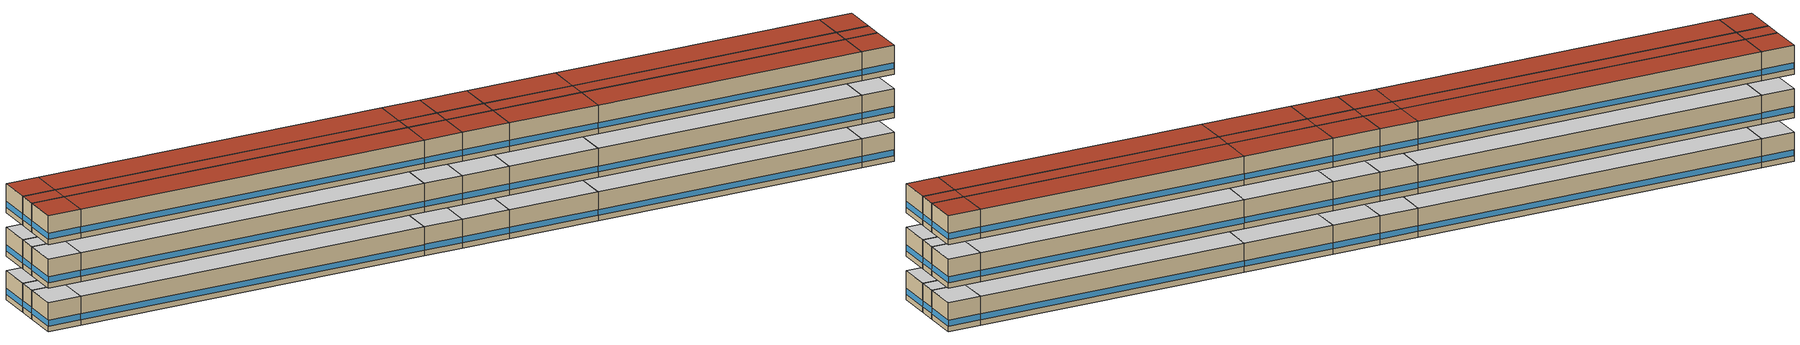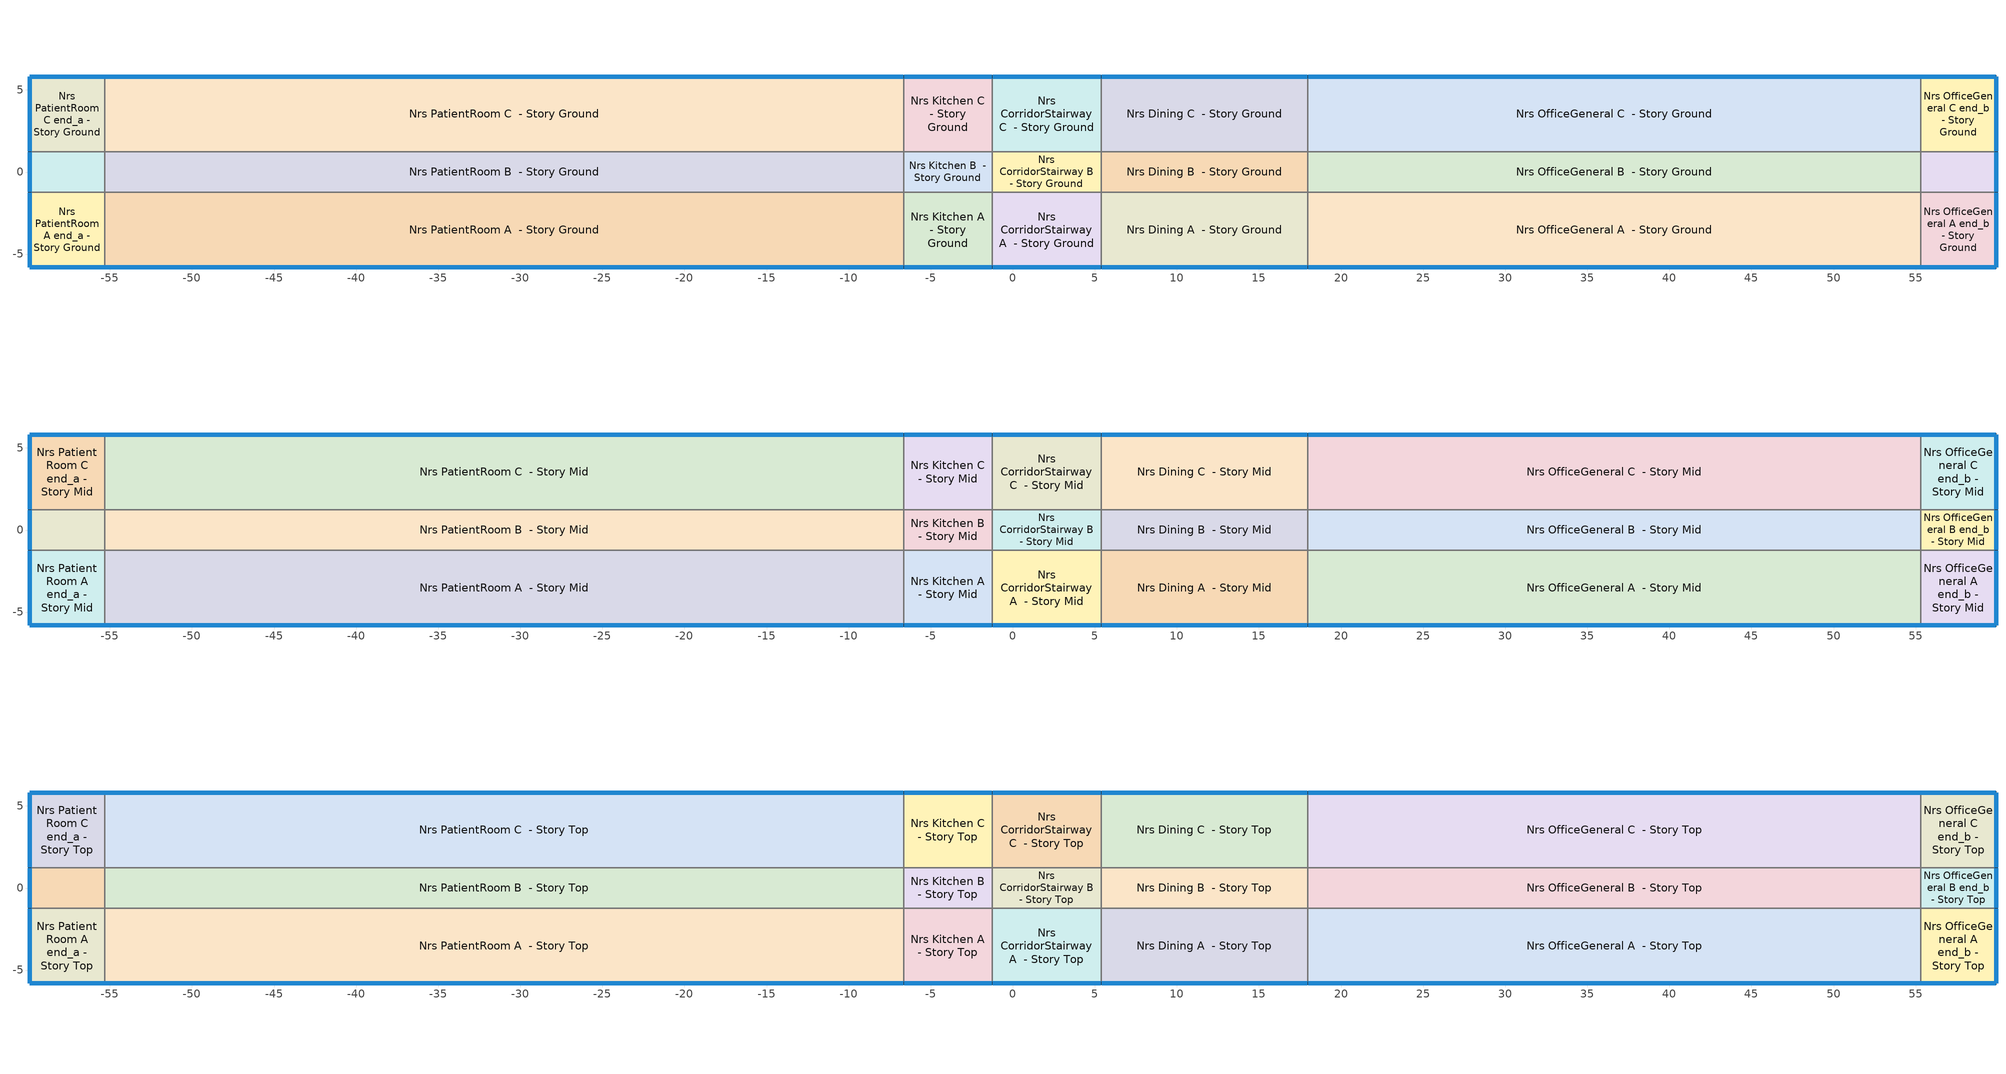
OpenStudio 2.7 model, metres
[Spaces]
Nrs PatientRoom A end_a - Story Ground
 floor ground: -59.89,-5.81 -59.89,-1.24 -55.32,-1.24 -55.32,-5.81 z0
 wall outside: -59.89,-1.24 -59.89,-5.81 -55.32,-5.81 z0:3.96
 wall to Nrs PatientRoom B end_a - Story Ground: -55.32,-1.24 -59.89,-1.24 z0:3.96
 wall to Nrs PatientRoom A  - Story Ground: -55.32,-5.81 -55.32,-1.24 z0:3.96
 window: -59.89,-1.27 -59.89,-5.79 / -59.87,-5.81 -55.35,-5.81 z0.76:1.56
 ceiling adiabatic: -55.32,-5.81 -55.32,-1.24 -59.89,-1.24 -59.89,-5.81 z3.96
Nrs PatientRoom B end_a - Story Ground
 floor ground: -59.89,-1.24 -59.89,1.24 -55.32,1.24 -55.32,-1.24 z0
 wall outside: -59.89,1.24 -59.89,-1.24 z0:3.96
 wall to Nrs PatientRoom C end_a - Story Ground: -55.32,1.24 -59.89,1.24 z0:3.96
 wall to Nrs PatientRoom B  - Story Ground: -55.32,-1.24 -55.32,1.24 z0:3.96
 window: -59.89,1.22 -59.89,-1.22 z0.76:1.57
 ceiling adiabatic: -55.32,-1.24 -55.32,1.24 -59.89,1.24 -59.89,-1.24 z3.96
Nrs PatientRoom C end_a - Story Ground
 floor ground: -59.89,1.24 -59.89,5.81 -55.32,5.81 -55.32,1.24 z0
 wall outside: -55.32,5.81 -59.89,5.81 -59.89,1.24 z0:3.96
 wall to Nrs PatientRoom C  - Story Ground: -55.32,1.24 -55.32,5.81 z0:3.96
 window: -55.35,5.81 -59.87,5.81 / -59.89,5.79 -59.89,1.27 z0.76:1.56
 ceiling adiabatic: -55.32,1.24 -55.32,5.81 -59.89,5.81 -59.89,1.24 z3.96
Nrs PatientRoom A  - Story Ground
 floor ground: -55.32,-5.81 -55.32,-1.24 -6.65,-1.24 -6.65,-5.81 z0
 wall outside: -55.32,-5.81 -6.65,-5.81 z0:3.96
 wall to Nrs PatientRoom B  - Story Ground: -6.65,-1.24 -55.32,-1.24 z0:3.96
 wall to Nrs Kitchen A  - Story Ground: -6.65,-5.81 -6.65,-1.24 z0:3.96
 window: -55.3,-5.81 -6.67,-5.81 z0.76:1.56
 ceiling adiabatic: -6.65,-5.81 -6.65,-1.24 -55.32,-1.24 -55.32,-5.81 z3.96
Nrs PatientRoom B  - Story Ground
 floor ground: -55.32,-1.24 -55.32,1.24 -6.65,1.24 -6.65,-1.24 z0
 wall to Nrs PatientRoom C  - Story Ground: -6.65,1.24 -55.32,1.24 z0:3.96
 wall to Nrs Kitchen B  - Story Ground: -6.65,-1.24 -6.65,1.24 z0:3.96
 ceiling adiabatic: -6.65,-1.24 -6.65,1.24 -55.32,1.24 -55.32,-1.24 z3.96
Nrs PatientRoom C  - Story Ground
 floor ground: -55.32,1.24 -55.32,5.81 -6.65,5.81 -6.65,1.24 z0
 wall outside: -6.65,5.81 -55.32,5.81 z0:3.96
 wall to Nrs Kitchen C  - Story Ground: -6.65,1.24 -6.65,5.81 z0:3.96
 window: -6.67,5.81 -55.3,5.81 z0.76:1.56
 ceiling adiabatic: -6.65,1.24 -6.65,5.81 -55.32,5.81 -55.32,1.24 z3.96
Nrs Kitchen A  - Story Ground
 floor ground: -6.65,-5.81 -6.65,-1.24 -1.26,-1.24 -1.26,-5.81 z0
 wall outside: -6.65,-5.81 -1.26,-5.81 z0:3.96
 wall to Nrs Kitchen B  - Story Ground: -1.26,-1.24 -6.65,-1.24 z0:3.96
 wall to Nrs CorridorStairway A  - Story Ground: -1.26,-5.81 -1.26,-1.24 z0:3.96
 window: -6.62,-5.81 -1.28,-5.81 z0.76:1.56
 ceiling adiabatic: -1.26,-5.81 -1.26,-1.24 -6.65,-1.24 -6.65,-5.81 z3.96
Nrs Kitchen B  - Story Ground
 floor ground: -6.65,-1.24 -6.65,1.24 -1.26,1.24 -1.26,-1.24 z0
 wall to Nrs Kitchen C  - Story Ground: -1.26,1.24 -6.65,1.24 z0:3.96
 wall to Nrs CorridorStairway B  - Story Ground: -1.26,-1.24 -1.26,1.24 z0:3.96
 ceiling adiabatic: -1.26,-1.24 -1.26,1.24 -6.65,1.24 -6.65,-1.24 z3.96
Nrs Kitchen C  - Story Ground
 floor ground: -6.65,1.24 -6.65,5.81 -1.26,5.81 -1.26,1.24 z0
 wall outside: -1.26,5.81 -6.65,5.81 z0:3.96
 wall to Nrs CorridorStairway C  - Story Ground: -1.26,1.24 -1.26,5.81 z0:3.96
 window: -1.28,5.81 -6.62,5.81 z0.76:1.56
 ceiling adiabatic: -1.26,1.24 -1.26,5.81 -6.65,5.81 -6.65,1.24 z3.96
Nrs CorridorStairway A  - Story Ground
 floor ground: -1.26,-5.81 -1.26,-1.24 5.39,-1.24 5.39,-5.81 z0
 wall outside: -1.26,-5.81 5.39,-5.81 z0:3.96
 wall to Nrs CorridorStairway B  - Story Ground: 5.39,-1.24 -1.26,-1.24 z0:3.96
 wall to Nrs Dining A  - Story Ground: 5.39,-5.81 5.39,-1.24 z0:3.96
 window: -1.23,-5.81 5.37,-5.81 z0.76:1.56
 ceiling adiabatic: 5.39,-5.81 5.39,-1.24 -1.26,-1.24 -1.26,-5.81 z3.96
Nrs CorridorStairway B  - Story Ground
 floor ground: -1.26,-1.24 -1.26,1.24 5.39,1.24 5.39,-1.24 z0
 wall to Nrs CorridorStairway C  - Story Ground: 5.39,1.24 -1.26,1.24 z0:3.96
 wall to Nrs Dining B  - Story Ground: 5.39,-1.24 5.39,1.24 z0:3.96
 ceiling adiabatic: 5.39,-1.24 5.39,1.24 -1.26,1.24 -1.26,-1.24 z3.96
Nrs CorridorStairway C  - Story Ground
 floor ground: -1.26,1.24 -1.26,5.81 5.39,5.81 5.39,1.24 z0
 wall outside: 5.39,5.81 -1.26,5.81 z0:3.96
 wall to Nrs Dining C  - Story Ground: 5.39,1.24 5.39,5.81 z0:3.96
 window: 5.37,5.81 -1.23,5.81 z0.76:1.56
 ceiling adiabatic: 5.39,1.24 5.39,5.81 -1.26,5.81 -1.26,1.24 z3.96
Nrs Dining A  - Story Ground
 floor ground: 5.39,-5.81 5.39,-1.24 17.97,-1.24 17.97,-5.81 z0
 wall outside: 5.39,-5.81 17.97,-5.81 z0:3.96
 wall to Nrs Dining B  - Story Ground: 17.97,-1.24 5.39,-1.24 z0:3.96
 wall to Nrs OfficeGeneral A  - Story Ground: 17.97,-5.81 17.97,-1.24 z0:3.96
 window: 5.42,-5.81 17.94,-5.81 z0.76:1.56
 ceiling adiabatic: 17.97,-5.81 17.97,-1.24 5.39,-1.24 5.39,-5.81 z3.96
Nrs Dining B  - Story Ground
 floor ground: 5.39,-1.24 5.39,1.24 17.97,1.24 17.97,-1.24 z0
 wall to Nrs Dining C  - Story Ground: 17.97,1.24 5.39,1.24 z0:3.96
 wall to Nrs OfficeGeneral B  - Story Ground: 17.97,-1.24 17.97,1.24 z0:3.96
 ceiling adiabatic: 17.97,-1.24 17.97,1.24 5.39,1.24 5.39,-1.24 z3.96
Nrs Dining C  - Story Ground
 floor ground: 5.39,1.24 5.39,5.81 17.97,5.81 17.97,1.24 z0
 wall outside: 17.97,5.81 5.39,5.81 z0:3.96
 wall to Nrs OfficeGeneral C  - Story Ground: 17.97,1.24 17.97,5.81 z0:3.96
 window: 17.94,5.81 5.42,5.81 z0.76:1.56
 ceiling adiabatic: 17.97,1.24 17.97,5.81 5.39,5.81 5.39,1.24 z3.96
Nrs OfficeGeneral A  - Story Ground
 floor ground: 17.97,-5.81 17.97,-1.24 55.32,-1.24 55.32,-5.81 z0
 wall outside: 17.97,-5.81 55.32,-5.81 z0:3.96
 wall to Nrs OfficeGeneral B  - Story Ground: 55.32,-1.24 17.97,-1.24 z0:3.96
 wall to Nrs OfficeGeneral A end_b - Story Ground: 55.32,-5.81 55.32,-1.24 z0:3.96
 window: 17.99,-5.81 55.3,-5.81 z0.76:1.56
 ceiling adiabatic: 55.32,-5.81 55.32,-1.24 17.97,-1.24 17.97,-5.81 z3.96
Nrs OfficeGeneral B  - Story Ground
 floor ground: 17.97,-1.24 17.97,1.24 55.32,1.24 55.32,-1.24 z0
 wall to Nrs OfficeGeneral C  - Story Ground: 55.32,1.24 17.97,1.24 z0:3.96
 wall to Nrs OfficeGeneral B end_b - Story Ground: 55.32,-1.24 55.32,1.24 z0:3.96
 ceiling adiabatic: 55.32,-1.24 55.32,1.24 17.97,1.24 17.97,-1.24 z3.96
Nrs OfficeGeneral C  - Story Ground
 floor ground: 17.97,1.24 17.97,5.81 55.32,5.81 55.32,1.24 z0
 wall outside: 55.32,5.81 17.97,5.81 z0:3.96
 wall to Nrs OfficeGeneral C end_b - Story Ground: 55.32,1.24 55.32,5.81 z0:3.96
 window: 55.3,5.81 17.99,5.81 z0.76:1.56
 ceiling adiabatic: 55.32,1.24 55.32,5.81 17.97,5.81 17.97,1.24 z3.96
Nrs OfficeGeneral A end_b - Story Ground
 floor ground: 55.32,-5.81 55.32,-1.24 59.89,-1.24 59.89,-5.81 z0
 wall outside: 55.32,-5.81 59.89,-5.81 59.89,-1.24 z0:3.96
 wall to Nrs OfficeGeneral B end_b - Story Ground: 59.89,-1.24 55.32,-1.24 z0:3.96
 window: 59.89,-5.79 59.89,-1.27 / 55.35,-5.81 59.87,-5.81 z0.76:1.56
 ceiling adiabatic: 59.89,-5.81 59.89,-1.24 55.32,-1.24 55.32,-5.81 z3.96
Nrs OfficeGeneral B end_b - Story Ground
 floor ground: 55.32,-1.24 55.32,1.24 59.89,1.24 59.89,-1.24 z0
 wall outside: 59.89,-1.24 59.89,1.24 z0:3.96
 wall to Nrs OfficeGeneral C end_b - Story Ground: 59.89,1.24 55.32,1.24 z0:3.96
 window: 59.89,-1.22 59.89,1.22 z0.76:1.57
 ceiling adiabatic: 59.89,-1.24 59.89,1.24 55.32,1.24 55.32,-1.24 z3.96
Nrs OfficeGeneral C end_b - Story Ground
 floor ground: 55.32,1.24 55.32,5.81 59.89,5.81 59.89,1.24 z0
 wall outside: 59.89,1.24 59.89,5.81 55.32,5.81 z0:3.96
 window: 59.89,1.27 59.89,5.79 / 59.87,5.81 55.35,5.81 z0.76:1.56
 ceiling adiabatic: 59.89,1.24 59.89,5.81 55.32,5.81 55.32,1.24 z3.96
Nrs PatientRoom A end_a - Story Mid
 floor adiabatic: -59.89,-5.81 -59.89,-1.24 -55.32,-1.24 -55.32,-5.81 z5.94
 wall outside: -59.89,-1.24 -59.89,-5.81 -55.32,-5.81 z5.94:9.91
 wall to Nrs PatientRoom B end_a - Story Mid: -55.32,-1.24 -59.89,-1.24 z5.94:9.91
 wall to Nrs PatientRoom A  - Story Mid: -55.32,-5.81 -55.32,-1.24 z5.94:9.91
 window: -59.87,-5.81 -55.35,-5.81 / -59.89,-1.27 -59.89,-5.79 z6.71:7.51
 ceiling adiabatic: -55.32,-5.81 -55.32,-1.24 -59.89,-1.24 -59.89,-5.81 z9.91
Nrs PatientRoom B end_a - Story Mid
 floor adiabatic: -59.89,-1.24 -59.89,1.24 -55.32,1.24 -55.32,-1.24 z5.94
 wall outside: -59.89,1.24 -59.89,-1.24 z5.94:9.91
 wall to Nrs PatientRoom C end_a - Story Mid: -55.32,1.24 -59.89,1.24 z5.94:9.91
 wall to Nrs PatientRoom B  - Story Mid: -55.32,-1.24 -55.32,1.24 z5.94:9.91
 window: -59.89,1.22 -59.89,-1.22 z6.71:7.51
 ceiling adiabatic: -55.32,-1.24 -55.32,1.24 -59.89,1.24 -59.89,-1.24 z9.91
Nrs PatientRoom C end_a - Story Mid
 floor adiabatic: -59.89,1.24 -59.89,5.81 -55.32,5.81 -55.32,1.24 z5.94
 wall outside: -55.32,5.81 -59.89,5.81 -59.89,1.24 z5.94:9.91
 wall to Nrs PatientRoom C  - Story Mid: -55.32,1.24 -55.32,5.81 z5.94:9.91
 window: -59.89,5.79 -59.89,1.27 / -55.35,5.81 -59.87,5.81 z6.71:7.51
 ceiling adiabatic: -55.32,1.24 -55.32,5.81 -59.89,5.81 -59.89,1.24 z9.91
Nrs PatientRoom A  - Story Mid
 floor adiabatic: -55.32,-5.81 -55.32,-1.24 -6.65,-1.24 -6.65,-5.81 z5.94
 wall outside: -55.32,-5.81 -6.65,-5.81 z5.94:9.91
 wall to Nrs PatientRoom B  - Story Mid: -6.65,-1.24 -55.32,-1.24 z5.94:9.91
 wall to Nrs Kitchen A  - Story Mid: -6.65,-5.81 -6.65,-1.24 z5.94:9.91
 window: -55.3,-5.81 -6.67,-5.81 z6.71:7.5
 ceiling adiabatic: -6.65,-5.81 -6.65,-1.24 -55.32,-1.24 -55.32,-5.81 z9.91
Nrs PatientRoom B  - Story Mid
 floor adiabatic: -55.32,-1.24 -55.32,1.24 -6.65,1.24 -6.65,-1.24 z5.94
 wall to Nrs PatientRoom C  - Story Mid: -6.65,1.24 -55.32,1.24 z5.94:9.91
 wall to Nrs Kitchen B  - Story Mid: -6.65,-1.24 -6.65,1.24 z5.94:9.91
 ceiling adiabatic: -6.65,-1.24 -6.65,1.24 -55.32,1.24 -55.32,-1.24 z9.91
Nrs PatientRoom C  - Story Mid
 floor adiabatic: -55.32,1.24 -55.32,5.81 -6.65,5.81 -6.65,1.24 z5.94
 wall outside: -6.65,5.81 -55.32,5.81 z5.94:9.91
 wall to Nrs Kitchen C  - Story Mid: -6.65,1.24 -6.65,5.81 z5.94:9.91
 window: -6.67,5.81 -55.3,5.81 z6.71:7.5
 ceiling adiabatic: -6.65,1.24 -6.65,5.81 -55.32,5.81 -55.32,1.24 z9.91
Nrs Kitchen A  - Story Mid
 floor adiabatic: -6.65,-5.81 -6.65,-1.24 -1.26,-1.24 -1.26,-5.81 z5.94
 wall outside: -6.65,-5.81 -1.26,-5.81 z5.94:9.91
 wall to Nrs Kitchen B  - Story Mid: -1.26,-1.24 -6.65,-1.24 z5.94:9.91
 wall to Nrs CorridorStairway A  - Story Mid: -1.26,-5.81 -1.26,-1.24 z5.94:9.91
 window: -6.62,-5.81 -1.28,-5.81 z6.71:7.51
 ceiling adiabatic: -1.26,-5.81 -1.26,-1.24 -6.65,-1.24 -6.65,-5.81 z9.91
Nrs Kitchen B  - Story Mid
 floor adiabatic: -6.65,-1.24 -6.65,1.24 -1.26,1.24 -1.26,-1.24 z5.94
 wall to Nrs Kitchen C  - Story Mid: -1.26,1.24 -6.65,1.24 z5.94:9.91
 wall to Nrs CorridorStairway B  - Story Mid: -1.26,-1.24 -1.26,1.24 z5.94:9.91
 ceiling adiabatic: -1.26,-1.24 -1.26,1.24 -6.65,1.24 -6.65,-1.24 z9.91
Nrs Kitchen C  - Story Mid
 floor adiabatic: -6.65,1.24 -6.65,5.81 -1.26,5.81 -1.26,1.24 z5.94
 wall outside: -1.26,5.81 -6.65,5.81 z5.94:9.91
 wall to Nrs CorridorStairway C  - Story Mid: -1.26,1.24 -1.26,5.81 z5.94:9.91
 window: -1.28,5.81 -6.62,5.81 z6.71:7.51
 ceiling adiabatic: -1.26,1.24 -1.26,5.81 -6.65,5.81 -6.65,1.24 z9.91
Nrs CorridorStairway A  - Story Mid
 floor adiabatic: -1.26,-5.81 -1.26,-1.24 5.39,-1.24 5.39,-5.81 z5.94
 wall outside: -1.26,-5.81 5.39,-5.81 z5.94:9.91
 wall to Nrs CorridorStairway B  - Story Mid: 5.39,-1.24 -1.26,-1.24 z5.94:9.91
 wall to Nrs Dining A  - Story Mid: 5.39,-5.81 5.39,-1.24 z5.94:9.91
 window: -1.23,-5.81 5.37,-5.81 z6.71:7.5
 ceiling adiabatic: 5.39,-5.81 5.39,-1.24 -1.26,-1.24 -1.26,-5.81 z9.91
Nrs CorridorStairway B  - Story Mid
 floor adiabatic: -1.26,-1.24 -1.26,1.24 5.39,1.24 5.39,-1.24 z5.94
 wall to Nrs CorridorStairway C  - Story Mid: 5.39,1.24 -1.26,1.24 z5.94:9.91
 wall to Nrs Dining B  - Story Mid: 5.39,-1.24 5.39,1.24 z5.94:9.91
 ceiling adiabatic: 5.39,-1.24 5.39,1.24 -1.26,1.24 -1.26,-1.24 z9.91
Nrs CorridorStairway C  - Story Mid
 floor adiabatic: -1.26,1.24 -1.26,5.81 5.39,5.81 5.39,1.24 z5.94
 wall outside: 5.39,5.81 -1.26,5.81 z5.94:9.91
 wall to Nrs Dining C  - Story Mid: 5.39,1.24 5.39,5.81 z5.94:9.91
 window: 5.37,5.81 -1.23,5.81 z6.71:7.5
 ceiling adiabatic: 5.39,1.24 5.39,5.81 -1.26,5.81 -1.26,1.24 z9.91
Nrs Dining A  - Story Mid
 floor adiabatic: 5.39,-5.81 5.39,-1.24 17.97,-1.24 17.97,-5.81 z5.94
 wall outside: 5.39,-5.81 17.97,-5.81 z5.94:9.91
 wall to Nrs Dining B  - Story Mid: 17.97,-1.24 5.39,-1.24 z5.94:9.91
 wall to Nrs OfficeGeneral A  - Story Mid: 17.97,-5.81 17.97,-1.24 z5.94:9.91
 window: 5.42,-5.81 17.94,-5.81 z6.71:7.5
 ceiling adiabatic: 17.97,-5.81 17.97,-1.24 5.39,-1.24 5.39,-5.81 z9.91
Nrs Dining B  - Story Mid
 floor adiabatic: 5.39,-1.24 5.39,1.24 17.97,1.24 17.97,-1.24 z5.94
 wall to Nrs Dining C  - Story Mid: 17.97,1.24 5.39,1.24 z5.94:9.91
 wall to Nrs OfficeGeneral B  - Story Mid: 17.97,-1.24 17.97,1.24 z5.94:9.91
 ceiling adiabatic: 17.97,-1.24 17.97,1.24 5.39,1.24 5.39,-1.24 z9.91
Nrs Dining C  - Story Mid
 floor adiabatic: 5.39,1.24 5.39,5.81 17.97,5.81 17.97,1.24 z5.94
 wall outside: 17.97,5.81 5.39,5.81 z5.94:9.91
 wall to Nrs OfficeGeneral C  - Story Mid: 17.97,1.24 17.97,5.81 z5.94:9.91
 window: 17.94,5.81 5.42,5.81 z6.71:7.5
 ceiling adiabatic: 17.97,1.24 17.97,5.81 5.39,5.81 5.39,1.24 z9.91
Nrs OfficeGeneral A  - Story Mid
 floor adiabatic: 17.97,-5.81 17.97,-1.24 55.32,-1.24 55.32,-5.81 z5.94
 wall outside: 17.97,-5.81 55.32,-5.81 z5.94:9.91
 wall to Nrs OfficeGeneral B  - Story Mid: 55.32,-1.24 17.97,-1.24 z5.94:9.91
 wall to Nrs OfficeGeneral A end_b - Story Mid: 55.32,-5.81 55.32,-1.24 z5.94:9.91
 window: 17.99,-5.81 55.3,-5.81 z6.71:7.5
 ceiling adiabatic: 55.32,-5.81 55.32,-1.24 17.97,-1.24 17.97,-5.81 z9.91
Nrs OfficeGeneral B  - Story Mid
 floor adiabatic: 17.97,-1.24 17.97,1.24 55.32,1.24 55.32,-1.24 z5.94
 wall to Nrs OfficeGeneral C  - Story Mid: 55.32,1.24 17.97,1.24 z5.94:9.91
 wall to Nrs OfficeGeneral B end_b - Story Mid: 55.32,-1.24 55.32,1.24 z5.94:9.91
 ceiling adiabatic: 55.32,-1.24 55.32,1.24 17.97,1.24 17.97,-1.24 z9.91
Nrs OfficeGeneral C  - Story Mid
 floor adiabatic: 17.97,1.24 17.97,5.81 55.32,5.81 55.32,1.24 z5.94
 wall outside: 55.32,5.81 17.97,5.81 z5.94:9.91
 wall to Nrs OfficeGeneral C end_b - Story Mid: 55.32,1.24 55.32,5.81 z5.94:9.91
 window: 55.3,5.81 17.99,5.81 z6.71:7.5
 ceiling adiabatic: 55.32,1.24 55.32,5.81 17.97,5.81 17.97,1.24 z9.91
Nrs OfficeGeneral A end_b - Story Mid
 floor adiabatic: 55.32,-5.81 55.32,-1.24 59.89,-1.24 59.89,-5.81 z5.94
 wall outside: 55.32,-5.81 59.89,-5.81 59.89,-1.24 z5.94:9.91
 wall to Nrs OfficeGeneral B end_b - Story Mid: 59.89,-1.24 55.32,-1.24 z5.94:9.91
 window: 59.89,-5.79 59.89,-1.27 / 55.35,-5.81 59.87,-5.81 z6.71:7.51
 ceiling adiabatic: 59.89,-5.81 59.89,-1.24 55.32,-1.24 55.32,-5.81 z9.91
Nrs OfficeGeneral B end_b - Story Mid
 floor adiabatic: 55.32,-1.24 55.32,1.24 59.89,1.24 59.89,-1.24 z5.94
 wall outside: 59.89,-1.24 59.89,1.24 z5.94:9.91
 wall to Nrs OfficeGeneral C end_b - Story Mid: 59.89,1.24 55.32,1.24 z5.94:9.91
 window: 59.89,-1.22 59.89,1.22 z6.71:7.51
 ceiling adiabatic: 59.89,-1.24 59.89,1.24 55.32,1.24 55.32,-1.24 z9.91
Nrs OfficeGeneral C end_b - Story Mid
 floor adiabatic: 55.32,1.24 55.32,5.81 59.89,5.81 59.89,1.24 z5.94
 wall outside: 59.89,1.24 59.89,5.81 55.32,5.81 z5.94:9.91
 window: 59.87,5.81 55.35,5.81 / 59.89,1.27 59.89,5.79 z6.71:7.51
 ceiling adiabatic: 59.89,1.24 59.89,5.81 55.32,5.81 55.32,1.24 z9.91
Nrs PatientRoom A end_a - Story Top
 floor adiabatic: -59.89,-5.81 -59.89,-1.24 -55.32,-1.24 -55.32,-5.81 z11.89
 wall outside: -59.89,-1.24 -59.89,-5.81 -55.32,-5.81 z11.89:15.85
 wall to Nrs PatientRoom B end_a - Story Top: -55.32,-1.24 -59.89,-1.24 z11.89:15.85
 wall to Nrs PatientRoom A  - Story Top: -55.32,-5.81 -55.32,-1.24 z11.89:15.85
 window: -59.87,-5.81 -55.35,-5.81 / -59.89,-1.27 -59.89,-5.79 z12.65:13.45
 roof outside: -55.32,-5.81 -55.32,-1.24 -59.89,-1.24 -59.89,-5.81 z15.85
Nrs PatientRoom B end_a - Story Top
 floor adiabatic: -59.89,-1.24 -59.89,1.24 -55.32,1.24 -55.32,-1.24 z11.89
 wall outside: -59.89,1.24 -59.89,-1.24 z11.89:15.85
 wall to Nrs PatientRoom C end_a - Story Top: -55.32,1.24 -59.89,1.24 z11.89:15.85
 wall to Nrs PatientRoom B  - Story Top: -55.32,-1.24 -55.32,1.24 z11.89:15.85
 window: -59.89,1.22 -59.89,-1.22 z12.65:13.46
 roof outside: -55.32,-1.24 -55.32,1.24 -59.89,1.24 -59.89,-1.24 z15.85
Nrs PatientRoom C end_a - Story Top
 floor adiabatic: -59.89,1.24 -59.89,5.81 -55.32,5.81 -55.32,1.24 z11.89
 wall outside: -55.32,5.81 -59.89,5.81 -59.89,1.24 z11.89:15.85
 wall to Nrs PatientRoom C  - Story Top: -55.32,1.24 -55.32,5.81 z11.89:15.85
 window: -59.89,5.79 -59.89,1.27 / -55.35,5.81 -59.87,5.81 z12.65:13.45
 roof outside: -55.32,1.24 -55.32,5.81 -59.89,5.81 -59.89,1.24 z15.85
Nrs PatientRoom A  - Story Top
 floor adiabatic: -55.32,-5.81 -55.32,-1.24 -6.65,-1.24 -6.65,-5.81 z11.89
 wall outside: -55.32,-5.81 -6.65,-5.81 z11.89:15.85
 wall to Nrs PatientRoom B  - Story Top: -6.65,-1.24 -55.32,-1.24 z11.89:15.85
 wall to Nrs Kitchen A  - Story Top: -6.65,-5.81 -6.65,-1.24 z11.89:15.85
 window: -55.3,-5.81 -6.67,-5.81 z12.65:13.44
 roof outside: -6.65,-5.81 -6.65,-1.24 -55.32,-1.24 -55.32,-5.81 z15.85
Nrs PatientRoom B  - Story Top
 floor adiabatic: -55.32,-1.24 -55.32,1.24 -6.65,1.24 -6.65,-1.24 z11.89
 wall to Nrs PatientRoom C  - Story Top: -6.65,1.24 -55.32,1.24 z11.89:15.85
 wall to Nrs Kitchen B  - Story Top: -6.65,-1.24 -6.65,1.24 z11.89:15.85
 roof outside: -6.65,-1.24 -6.65,1.24 -55.32,1.24 -55.32,-1.24 z15.85
Nrs PatientRoom C  - Story Top
 floor adiabatic: -55.32,1.24 -55.32,5.81 -6.65,5.81 -6.65,1.24 z11.89
 wall outside: -6.65,5.81 -55.32,5.81 z11.89:15.85
 wall to Nrs Kitchen C  - Story Top: -6.65,1.24 -6.65,5.81 z11.89:15.85
 window: -6.67,5.81 -55.3,5.81 z12.65:13.44
 roof outside: -6.65,1.24 -6.65,5.81 -55.32,5.81 -55.32,1.24 z15.85
Nrs Kitchen A  - Story Top
 floor adiabatic: -6.65,-5.81 -6.65,-1.24 -1.26,-1.24 -1.26,-5.81 z11.89
 wall outside: -6.65,-5.81 -1.26,-5.81 z11.89:15.85
 wall to Nrs Kitchen B  - Story Top: -1.26,-1.24 -6.65,-1.24 z11.89:15.85
 wall to Nrs CorridorStairway A  - Story Top: -1.26,-5.81 -1.26,-1.24 z11.89:15.85
 window: -6.62,-5.81 -1.28,-5.81 z12.65:13.45
 roof outside: -1.26,-5.81 -1.26,-1.24 -6.65,-1.24 -6.65,-5.81 z15.85
Nrs Kitchen B  - Story Top
 floor adiabatic: -6.65,-1.24 -6.65,1.24 -1.26,1.24 -1.26,-1.24 z11.89
 wall to Nrs Kitchen C  - Story Top: -1.26,1.24 -6.65,1.24 z11.89:15.85
 wall to Nrs CorridorStairway B  - Story Top: -1.26,-1.24 -1.26,1.24 z11.89:15.85
 roof outside: -1.26,-1.24 -1.26,1.24 -6.65,1.24 -6.65,-1.24 z15.85
Nrs Kitchen C  - Story Top
 floor adiabatic: -6.65,1.24 -6.65,5.81 -1.26,5.81 -1.26,1.24 z11.89
 wall outside: -1.26,5.81 -6.65,5.81 z11.89:15.85
 wall to Nrs CorridorStairway C  - Story Top: -1.26,1.24 -1.26,5.81 z11.89:15.85
 window: -1.28,5.81 -6.62,5.81 z12.65:13.45
 roof outside: -1.26,1.24 -1.26,5.81 -6.65,5.81 -6.65,1.24 z15.85
Nrs CorridorStairway A  - Story Top
 floor adiabatic: -1.26,-5.81 -1.26,-1.24 5.39,-1.24 5.39,-5.81 z11.89
 wall outside: -1.26,-5.81 5.39,-5.81 z11.89:15.85
 wall to Nrs CorridorStairway B  - Story Top: 5.39,-1.24 -1.26,-1.24 z11.89:15.85
 wall to Nrs Dining A  - Story Top: 5.39,-5.81 5.39,-1.24 z11.89:15.85
 window: -1.23,-5.81 5.37,-5.81 z12.65:13.45
 roof outside: 5.39,-5.81 5.39,-1.24 -1.26,-1.24 -1.26,-5.81 z15.85
Nrs CorridorStairway B  - Story Top
 floor adiabatic: -1.26,-1.24 -1.26,1.24 5.39,1.24 5.39,-1.24 z11.89
 wall to Nrs CorridorStairway C  - Story Top: 5.39,1.24 -1.26,1.24 z11.89:15.85
 wall to Nrs Dining B  - Story Top: 5.39,-1.24 5.39,1.24 z11.89:15.85
 roof outside: 5.39,-1.24 5.39,1.24 -1.26,1.24 -1.26,-1.24 z15.85
Nrs CorridorStairway C  - Story Top
 floor adiabatic: -1.26,1.24 -1.26,5.81 5.39,5.81 5.39,1.24 z11.89
 wall outside: 5.39,5.81 -1.26,5.81 z11.89:15.85
 wall to Nrs Dining C  - Story Top: 5.39,1.24 5.39,5.81 z11.89:15.85
 window: 5.37,5.81 -1.23,5.81 z12.65:13.45
 roof outside: 5.39,1.24 5.39,5.81 -1.26,5.81 -1.26,1.24 z15.85
Nrs Dining A  - Story Top
 floor adiabatic: 5.39,-5.81 5.39,-1.24 17.97,-1.24 17.97,-5.81 z11.89
 wall outside: 5.39,-5.81 17.97,-5.81 z11.89:15.85
 wall to Nrs Dining B  - Story Top: 17.97,-1.24 5.39,-1.24 z11.89:15.85
 wall to Nrs OfficeGeneral A  - Story Top: 17.97,-5.81 17.97,-1.24 z11.89:15.85
 window: 5.42,-5.81 17.94,-5.81 z12.65:13.44
 roof outside: 17.97,-5.81 17.97,-1.24 5.39,-1.24 5.39,-5.81 z15.85
Nrs Dining B  - Story Top
 floor adiabatic: 5.39,-1.24 5.39,1.24 17.97,1.24 17.97,-1.24 z11.89
 wall to Nrs Dining C  - Story Top: 17.97,1.24 5.39,1.24 z11.89:15.85
 wall to Nrs OfficeGeneral B  - Story Top: 17.97,-1.24 17.97,1.24 z11.89:15.85
 roof outside: 17.97,-1.24 17.97,1.24 5.39,1.24 5.39,-1.24 z15.85
Nrs Dining C  - Story Top
 floor adiabatic: 5.39,1.24 5.39,5.81 17.97,5.81 17.97,1.24 z11.89
 wall outside: 17.97,5.81 5.39,5.81 z11.89:15.85
 wall to Nrs OfficeGeneral C  - Story Top: 17.97,1.24 17.97,5.81 z11.89:15.85
 window: 17.94,5.81 5.42,5.81 z12.65:13.44
 roof outside: 17.97,1.24 17.97,5.81 5.39,5.81 5.39,1.24 z15.85
Nrs OfficeGeneral A  - Story Top
 floor adiabatic: 17.97,-5.81 17.97,-1.24 55.32,-1.24 55.32,-5.81 z11.89
 wall outside: 17.97,-5.81 55.32,-5.81 z11.89:15.85
 wall to Nrs OfficeGeneral B  - Story Top: 55.32,-1.24 17.97,-1.24 z11.89:15.85
 wall to Nrs OfficeGeneral A end_b - Story Top: 55.32,-5.81 55.32,-1.24 z11.89:15.85
 window: 17.99,-5.81 55.3,-5.81 z12.65:13.44
 roof outside: 55.32,-5.81 55.32,-1.24 17.97,-1.24 17.97,-5.81 z15.85
Nrs OfficeGeneral B  - Story Top
 floor adiabatic: 17.97,-1.24 17.97,1.24 55.32,1.24 55.32,-1.24 z11.89
 wall to Nrs OfficeGeneral C  - Story Top: 55.32,1.24 17.97,1.24 z11.89:15.85
 wall to Nrs OfficeGeneral B end_b - Story Top: 55.32,-1.24 55.32,1.24 z11.89:15.85
 roof outside: 55.32,-1.24 55.32,1.24 17.97,1.24 17.97,-1.24 z15.85
Nrs OfficeGeneral C  - Story Top
 floor adiabatic: 17.97,1.24 17.97,5.81 55.32,5.81 55.32,1.24 z11.89
 wall outside: 55.32,5.81 17.97,5.81 z11.89:15.85
 wall to Nrs OfficeGeneral C end_b - Story Top: 55.32,1.24 55.32,5.81 z11.89:15.85
 window: 55.3,5.81 17.99,5.81 z12.65:13.44
 roof outside: 55.32,1.24 55.32,5.81 17.97,5.81 17.97,1.24 z15.85
Nrs OfficeGeneral A end_b - Story Top
 floor adiabatic: 55.32,-5.81 55.32,-1.24 59.89,-1.24 59.89,-5.81 z11.89
 wall outside: 55.32,-5.81 59.89,-5.81 59.89,-1.24 z11.89:15.85
 wall to Nrs OfficeGeneral B end_b - Story Top: 59.89,-1.24 55.32,-1.24 z11.89:15.85
 window: 55.35,-5.81 59.87,-5.81 / 59.89,-5.79 59.89,-1.27 z12.65:13.45
 roof outside: 59.89,-5.81 59.89,-1.24 55.32,-1.24 55.32,-5.81 z15.85
Nrs OfficeGeneral B end_b - Story Top
 floor adiabatic: 55.32,-1.24 55.32,1.24 59.89,1.24 59.89,-1.24 z11.89
 wall outside: 59.89,-1.24 59.89,1.24 z11.89:15.85
 wall to Nrs OfficeGeneral C end_b - Story Top: 59.89,1.24 55.32,1.24 z11.89:15.85
 window: 59.89,-1.22 59.89,1.22 z12.65:13.46
 roof outside: 59.89,-1.24 59.89,1.24 55.32,1.24 55.32,-1.24 z15.85
Nrs OfficeGeneral C end_b - Story Top
 floor adiabatic: 55.32,1.24 55.32,5.81 59.89,5.81 59.89,1.24 z11.89
 wall outside: 59.89,1.24 59.89,5.81 55.32,5.81 z11.89:15.85
 window: 59.87,5.81 55.35,5.81 / 59.89,1.27 59.89,5.79 z12.65:13.45
 roof outside: 59.89,1.24 59.89,5.81 55.32,5.81 55.32,1.24 z15.85
[Building]
DEER Pre-1975|Nrs
[Site]
Site 1
[ClimateZones]
Climate Zone Institution Name 1=CEC; Climate Zone Document Name 1=California Climate Zone Descriptions; Climate Zone Document Year 1=1995; Climate Zone Value 1=6
[SizingPeriod:DesignDay] Barometric Pressure {Pa}=100977; Sky Clearness=0; Rain Indicator=0; Snow Indicator=0; Day of Month=21; Daylight Saving Time Indicator=0; Humidity Indicating Type=Wetbulb; Dry-Bulb Temperature Range Modifier Type=DefaultMultipliers
Name | Maximum Dry-Bulb Temperature {C} | Daily Dry-Bulb Temperature Range {deltaC} | Humidity Indicating Conditions at Maximum Dry-Bulb | Wind Speed {m/s} | Wind Direction {deg} | Month | Day Type | Solar Model Indicator | ASHRAE Taub | ASHRAE Taud
Houston Bush Intercontinental Ann Htg 99.6% Condns DB | -1.6 | 0 | -1.6 | 2.8 | 0 | 1 | WinterDesignDay | ASHRAEClearSky
Houston Bush Intercontinental Ann Clg .4% Condns DB=>MWB | 36 | 10.1 | 24.8 | 3.5 | 170 | 7 | SummerDesignDay | ASHRAETau | 0.499 | 1.97
[SpaceType] Standards Building Type=Nrs
Name | Standards Space Type
Nrs CorridorStairway | CorridorStairway
Nrs Dining | Dining
Nrs Kitchen | Kitchen
Nrs OfficeGeneral | OfficeGeneral
Nrs PatientRoom | PatientRoom
[BuildingStory] Nominal Floor to Floor Height {m}=3.9624
Name | Nominal Z Coordinate {m}
Story Ground | 0
Story Mid | 5.9436
Story Top | 11.8872
[Space]
Name | Space Type | Building Story | Thermal Zone
Nrs PatientRoom A end_a - Story Ground | Nrs PatientRoom | Story Ground | Zone Nrs PatientRoom A end_a - Story Ground
Nrs PatientRoom B end_a - Story Ground | Nrs PatientRoom | Story Ground | Zone Nrs PatientRoom B end_a - Story Ground
Nrs PatientRoom C end_a - Story Ground | Nrs PatientRoom | Story Ground | Zone Nrs PatientRoom C end_a - Story Ground
Nrs PatientRoom A  - Story Ground | Nrs PatientRoom | Story Ground | Zone Nrs PatientRoom A  - Story Ground
Nrs PatientRoom B  - Story Ground | Nrs PatientRoom | Story Ground | Zone Nrs PatientRoom B  - Story Ground
Nrs PatientRoom C  - Story Ground | Nrs PatientRoom | Story Ground | Zone Nrs PatientRoom C  - Story Ground
Nrs Kitchen A  - Story Ground | Nrs Kitchen | Story Ground | Zone Nrs Kitchen A  - Story Ground
Nrs Kitchen B  - Story Ground | Nrs Kitchen | Story Ground | Zone Nrs Kitchen B  - Story Ground
Nrs Kitchen C  - Story Ground | Nrs Kitchen | Story Ground | Zone Nrs Kitchen C  - Story Ground
Nrs CorridorStairway A  - Story Ground | Nrs CorridorStairway | Story Ground | Zone Nrs CorridorStairway A  - Story Ground
Nrs CorridorStairway B  - Story Ground | Nrs CorridorStairway | Story Ground | Zone Nrs CorridorStairway B  - Story Ground
Nrs CorridorStairway C  - Story Ground | Nrs CorridorStairway | Story Ground | Zone Nrs CorridorStairway C  - Story Ground
Nrs Dining A  - Story Ground | Nrs Dining | Story Ground | Zone Nrs Dining A  - Story Ground
Nrs Dining B  - Story Ground | Nrs Dining | Story Ground | Zone Nrs Dining B  - Story Ground
Nrs Dining C  - Story Ground | Nrs Dining | Story Ground | Zone Nrs Dining C  - Story Ground
Nrs OfficeGeneral A  - Story Ground | Nrs OfficeGeneral | Story Ground | Zone Nrs OfficeGeneral A  - Story Ground
Nrs OfficeGeneral B  - Story Ground | Nrs OfficeGeneral | Story Ground | Zone Nrs OfficeGeneral B  - Story Ground
Nrs OfficeGeneral C  - Story Ground | Nrs OfficeGeneral | Story Ground | Zone Nrs OfficeGeneral C  - Story Ground
Nrs OfficeGeneral A end_b - Story Ground | Nrs OfficeGeneral | Story Ground | Zone Nrs OfficeGeneral A end_b - Story Ground
Nrs OfficeGeneral B end_b - Story Ground | Nrs OfficeGeneral | Story Ground | Zone Nrs OfficeGeneral B end_b - Story Ground
Nrs OfficeGeneral C end_b - Story Ground | Nrs OfficeGeneral | Story Ground | Zone Nrs OfficeGeneral C end_b - Story Ground
Nrs PatientRoom A end_a - Story Mid | Nrs PatientRoom | Story Mid | Zone Nrs PatientRoom A end_a - Story Mid
Nrs PatientRoom B end_a - Story Mid | Nrs PatientRoom | Story Mid | Zone Nrs PatientRoom B end_a - Story Mid
Nrs PatientRoom C end_a - Story Mid | Nrs PatientRoom | Story Mid | Zone Nrs PatientRoom C end_a - Story Mid
Nrs PatientRoom A  - Story Mid | Nrs PatientRoom | Story Mid | Zone Nrs PatientRoom A  - Story Mid
Nrs PatientRoom B  - Story Mid | Nrs PatientRoom | Story Mid | Zone Nrs PatientRoom B  - Story Mid
Nrs PatientRoom C  - Story Mid | Nrs PatientRoom | Story Mid | Zone Nrs PatientRoom C  - Story Mid
Nrs Kitchen A  - Story Mid | Nrs Kitchen | Story Mid | Zone Nrs Kitchen A  - Story Mid
Nrs Kitchen B  - Story Mid | Nrs Kitchen | Story Mid | Zone Nrs Kitchen B  - Story Mid
Nrs Kitchen C  - Story Mid | Nrs Kitchen | Story Mid | Zone Nrs Kitchen C  - Story Mid
Nrs CorridorStairway A  - Story Mid | Nrs CorridorStairway | Story Mid | Zone Nrs CorridorStairway A  - Story Mid
Nrs CorridorStairway B  - Story Mid | Nrs CorridorStairway | Story Mid | Zone Nrs CorridorStairway B  - Story Mid
Nrs CorridorStairway C  - Story Mid | Nrs CorridorStairway | Story Mid | Zone Nrs CorridorStairway C  - Story Mid
Nrs Dining A  - Story Mid | Nrs Dining | Story Mid | Zone Nrs Dining A  - Story Mid
Nrs Dining B  - Story Mid | Nrs Dining | Story Mid | Zone Nrs Dining B  - Story Mid
Nrs Dining C  - Story Mid | Nrs Dining | Story Mid | Zone Nrs Dining C  - Story Mid
Nrs OfficeGeneral A  - Story Mid | Nrs OfficeGeneral | Story Mid | Zone Nrs OfficeGeneral A  - Story Mid
Nrs OfficeGeneral B  - Story Mid | Nrs OfficeGeneral | Story Mid | Zone Nrs OfficeGeneral B  - Story Mid
Nrs OfficeGeneral C  - Story Mid | Nrs OfficeGeneral | Story Mid | Zone Nrs OfficeGeneral C  - Story Mid
Nrs OfficeGeneral A end_b - Story Mid | Nrs OfficeGeneral | Story Mid | Zone Nrs OfficeGeneral A end_b - Story Mid
Nrs OfficeGeneral B end_b - Story Mid | Nrs OfficeGeneral | Story Mid | Zone Nrs OfficeGeneral B end_b - Story Mid
Nrs OfficeGeneral C end_b - Story Mid | Nrs OfficeGeneral | Story Mid | Zone Nrs OfficeGeneral C end_b - Story Mid
Nrs PatientRoom A end_a - Story Top | Nrs PatientRoom | Story Top | Zone Nrs PatientRoom A end_a - Story Top
Nrs PatientRoom B end_a - Story Top | Nrs PatientRoom | Story Top | Zone Nrs PatientRoom B end_a - Story Top
Nrs PatientRoom C end_a - Story Top | Nrs PatientRoom | Story Top | Zone Nrs PatientRoom C end_a - Story Top
Nrs PatientRoom A  - Story Top | Nrs PatientRoom | Story Top | Zone Nrs PatientRoom A  - Story Top
Nrs PatientRoom B  - Story Top | Nrs PatientRoom | Story Top | Zone Nrs PatientRoom B  - Story Top
Nrs PatientRoom C  - Story Top | Nrs PatientRoom | Story Top | Zone Nrs PatientRoom C  - Story Top
Nrs Kitchen A  - Story Top | Nrs Kitchen | Story Top | Zone Nrs Kitchen A  - Story Top
Nrs Kitchen B  - Story Top | Nrs Kitchen | Story Top | Zone Nrs Kitchen B  - Story Top
Nrs Kitchen C  - Story Top | Nrs Kitchen | Story Top | Zone Nrs Kitchen C  - Story Top
Nrs CorridorStairway A  - Story Top | Nrs CorridorStairway | Story Top | Zone Nrs CorridorStairway A  - Story Top
Nrs CorridorStairway B  - Story Top | Nrs CorridorStairway | Story Top | Zone Nrs CorridorStairway B  - Story Top
Nrs CorridorStairway C  - Story Top | Nrs CorridorStairway | Story Top | Zone Nrs CorridorStairway C  - Story Top
Nrs Dining A  - Story Top | Nrs Dining | Story Top | Zone Nrs Dining A  - Story Top
Nrs Dining B  - Story Top | Nrs Dining | Story Top | Zone Nrs Dining B  - Story Top
Nrs Dining C  - Story Top | Nrs Dining | Story Top | Zone Nrs Dining C  - Story Top
Nrs OfficeGeneral A  - Story Top | Nrs OfficeGeneral | Story Top | Zone Nrs OfficeGeneral A  - Story Top
Nrs OfficeGeneral B  - Story Top | Nrs OfficeGeneral | Story Top | Zone Nrs OfficeGeneral B  - Story Top
Nrs OfficeGeneral C  - Story Top | Nrs OfficeGeneral | Story Top | Zone Nrs OfficeGeneral C  - Story Top
Nrs OfficeGeneral A end_b - Story Top | Nrs OfficeGeneral | Story Top | Zone Nrs OfficeGeneral A end_b - Story Top
Nrs OfficeGeneral B end_b - Story Top | Nrs OfficeGeneral | Story Top | Zone Nrs OfficeGeneral B end_b - Story Top
Nrs OfficeGeneral C end_b - Story Top | Nrs OfficeGeneral | Story Top | Zone Nrs OfficeGeneral C end_b - Story Top
[ThermalZone] Use Ideal Air Loads=No
Name | Multiplier
Zone Nrs PatientRoom A end_a - Story Ground; Zone Nrs PatientRoom B end_a - Story Ground; Zone Nrs PatientRoom C end_a - Story Ground; Zone Nrs PatientRoom A  - Story Ground; Zone Nrs PatientRoom B  - Story Ground; Zone Nrs PatientRoom C  - Story Ground; Zone Nrs Kitchen A  - Story Ground; Zone Nrs Kitchen B  - Story Ground; Zone Nrs Kitchen C  - Story Ground; Zone Nrs CorridorStairway A  - Story Ground; Zone Nrs CorridorStairway B  - Story Ground; Zone Nrs CorridorStairway C  - Story Ground; Zone Nrs Dining A  - Story Ground; Zone Nrs Dining B  - Story Ground; Zone Nrs Dining C  - Story Ground; Zone Nrs OfficeGeneral A  - Story Ground; Zone Nrs OfficeGeneral B  - Story Ground; Zone Nrs OfficeGeneral C  - Story Ground; Zone Nrs OfficeGeneral A end_b - Story Ground; Zone Nrs OfficeGeneral B end_b - Story Ground; Zone Nrs OfficeGeneral C end_b - Story Ground; Zone Nrs PatientRoom A end_a - Story Top; Zone Nrs PatientRoom B end_a - Story Top; Zone Nrs PatientRoom C end_a - Story Top; Zone Nrs PatientRoom A  - Story Top; Zone Nrs PatientRoom B  - Story Top; Zone Nrs PatientRoom C  - Story Top; Zone Nrs Kitchen A  - Story Top; Zone Nrs Kitchen B  - Story Top; Zone Nrs Kitchen C  - Story Top; Zone Nrs CorridorStairway A  - Story Top; Zone Nrs CorridorStairway B  - Story Top; Zone Nrs CorridorStairway C  - Story Top; Zone Nrs Dining A  - Story Top; Zone Nrs Dining B  - Story Top; Zone Nrs Dining C  - Story Top; Zone Nrs OfficeGeneral A  - Story Top; Zone Nrs OfficeGeneral B  - Story Top; Zone Nrs OfficeGeneral C  - Story Top; Zone Nrs OfficeGeneral A end_b - Story Top; Zone Nrs OfficeGeneral B end_b - Story Top; Zone Nrs OfficeGeneral C end_b - Story Top | 1
Zone Nrs PatientRoom A end_a - Story Mid; Zone Nrs PatientRoom B end_a - Story Mid; Zone Nrs PatientRoom C end_a - Story Mid; Zone Nrs PatientRoom A  - Story Mid; Zone Nrs PatientRoom B  - Story Mid; Zone Nrs PatientRoom C  - Story Mid; Zone Nrs Kitchen A  - Story Mid; Zone Nrs Kitchen B  - Story Mid; Zone Nrs Kitchen C  - Story Mid; Zone Nrs CorridorStairway A  - Story Mid; Zone Nrs CorridorStairway B  - Story Mid; Zone Nrs CorridorStairway C  - Story Mid; Zone Nrs Dining A  - Story Mid; Zone Nrs Dining B  - Story Mid; Zone Nrs Dining C  - Story Mid; Zone Nrs OfficeGeneral A  - Story Mid; Zone Nrs OfficeGeneral B  - Story Mid; Zone Nrs OfficeGeneral C  - Story Mid; Zone Nrs OfficeGeneral A end_b - Story Mid; Zone Nrs OfficeGeneral B end_b - Story Mid; Zone Nrs OfficeGeneral C end_b - Story Mid | 2
[Sizing:Zone] Zone Cooling Design Supply Air Temperature Input Method=SupplyAirTemperature; Zone Cooling Design Supply Air Temperature {C}=14; Zone Cooling Design Supply Air Temperature Difference {deltaC}=11.11; Zone Heating Design Supply Air Temperature Input Method=SupplyAirTemperature; Zone Heating Design Supply Air Temperature {C}=40; Zone Heating Design Supply Air Temperature Difference {deltaC}=11.11; Zone Cooling Design Supply Air Humidity Ratio {kg-H2O/kg-air}=0.0085; Zone Heating Design Supply Air Humidity Ratio {kg-H2O/kg-air}=0.008; Cooling Design Air Flow Method=DesignDay; Heating Design Air Flow Method=DesignDay; Account for Dedicated Outdoor Air System=No; Dedicated Outdoor Air System Control Strategy=NeutralSupplyAir; Dedicated Outdoor Air Low Setpoint Temperature for Design {C}=autosize; Dedicated Outdoor Air High Setpoint Temperature for Design {C}=autosize
Zone Nrs PatientRoom A end_a - Story Ground; Zone Nrs PatientRoom B end_a - Story Ground; Zone Nrs PatientRoom C end_a - Story Ground; Zone Nrs PatientRoom A  - Story Ground; Zone Nrs PatientRoom B  - Story Ground; Zone Nrs PatientRoom C  - Story Ground; Zone Nrs Kitchen A  - Story Ground; Zone Nrs Kitchen B  - Story Ground; Zone Nrs Kitchen C  - Story Ground; Zone Nrs CorridorStairway A  - Story Ground; Zone Nrs CorridorStairway B  - Story Ground; Zone Nrs CorridorStairway C  - Story Ground; Zone Nrs Dining A  - Story Ground; Zone Nrs Dining B  - Story Ground; Zone Nrs Dining C  - Story Ground; Zone Nrs OfficeGeneral A  - Story Ground; Zone Nrs OfficeGeneral B  - Story Ground; Zone Nrs OfficeGeneral C  - Story Ground; Zone Nrs OfficeGeneral A end_b - Story Ground; Zone Nrs OfficeGeneral B end_b - Story Ground; Zone Nrs OfficeGeneral C end_b - Story Ground; Zone Nrs PatientRoom A end_a - Story Mid; Zone Nrs PatientRoom B end_a - Story Mid; Zone Nrs PatientRoom C end_a - Story Mid; Zone Nrs PatientRoom A  - Story Mid; Zone Nrs PatientRoom B  - Story Mid; Zone Nrs PatientRoom C  - Story Mid; Zone Nrs Kitchen A  - Story Mid; Zone Nrs Kitchen B  - Story Mid; Zone Nrs Kitchen C  - Story Mid; Zone Nrs CorridorStairway A  - Story Mid; Zone Nrs CorridorStairway B  - Story Mid; Zone Nrs CorridorStairway C  - Story Mid; Zone Nrs Dining A  - Story Mid; Zone Nrs Dining B  - Story Mid; Zone Nrs Dining C  - Story Mid; Zone Nrs OfficeGeneral A  - Story Mid; Zone Nrs OfficeGeneral B  - Story Mid; Zone Nrs OfficeGeneral C  - Story Mid; Zone Nrs OfficeGeneral A end_b - Story Mid; Zone Nrs OfficeGeneral B end_b - Story Mid; Zone Nrs OfficeGeneral C end_b - Story Mid; Zone Nrs PatientRoom A end_a - Story Top; Zone Nrs PatientRoom B end_a - Story Top; Zone Nrs PatientRoom C end_a - Story Top; Zone Nrs PatientRoom A  - Story Top; Zone Nrs PatientRoom B  - Story Top; Zone Nrs PatientRoom C  - Story Top; Zone Nrs Kitchen A  - Story Top; Zone Nrs Kitchen B  - Story Top; Zone Nrs Kitchen C  - Story Top; Zone Nrs CorridorStairway A  - Story Top; Zone Nrs CorridorStairway B  - Story Top; Zone Nrs CorridorStairway C  - Story Top; Zone Nrs Dining A  - Story Top; Zone Nrs Dining B  - Story Top; Zone Nrs Dining C  - Story Top; Zone Nrs OfficeGeneral A  - Story Top; Zone Nrs OfficeGeneral B  - Story Top; Zone Nrs OfficeGeneral C  - Story Top; Zone Nrs OfficeGeneral A end_b - Story Top; Zone Nrs OfficeGeneral B end_b - Story Top; Zone Nrs OfficeGeneral C end_b - Story Top
